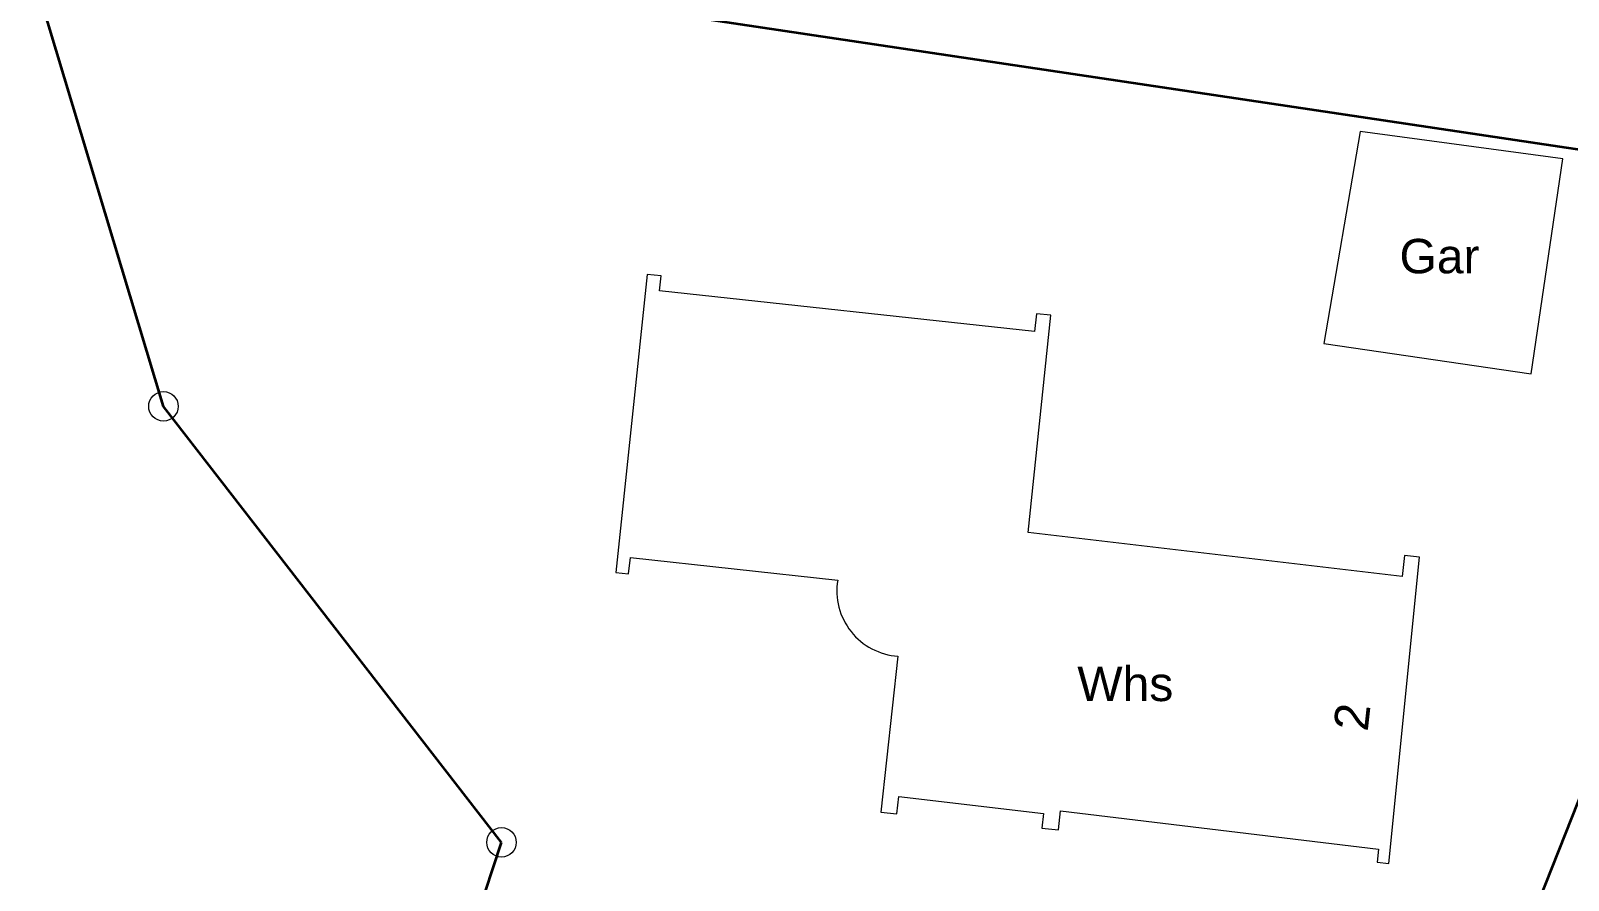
# Model space of a CAD drawing. Header units: metres. Extents: x -154 to 118, y -112 to 159.
# Drawn here: x 0.58 to 47.53, y 43.22 to 69.14 of the extents above; entities that cross this region are included whole.
import ezdxf

# ---------------------------------------------------------------- set-up
doc = ezdxf.new("R2010")
doc.units = ezdxf.units.M
doc.linetypes.add('1600.2028', pattern=[0])
doc.linetypes.add('1600.2505', pattern=[0])
doc.layers.get('0').update_dxf_attribs({"color": 1, "linetype": 'CONTINUOUS'})
for name, color, linetype, lineweight in [('Flurstücke_Grenzpunkte', 255, 'CONTINUOUS', 0), ('Gebäude', 255, 'CONTINUOUS', 0), ('Lagebezeichnungen', 255, 'CONTINUOUS', 0)]:
    doc.layers.add(name, color=color, linetype=linetype, lineweight=lineweight)
doc.styles.add('Gebäudefunktion (nur BW)', font='Arial.ttf')
doc.styles.add('Sonstiger Text_ Bezeichnung - N 7 380', font='Arial.ttf')

# ---------------------------------------------------------------- blocks, each defined once
blk = doc.blocks.new('Grenzpunkt mit Abmarkung (Marke)')
at = {"color": 0, "lineweight": -2}
blk.add_circle((0, 0), 0.5, dxfattribs=at)

msp = doc.modelspace()

# ---------------------------------------------------------------- linework, layer by layer
at = {"layer": 'Flurstücke_Grenzpunkte', "color": 7, "linetype": '1600.2028', "lineweight": 35}
for p, q in [((55.917, 64.303, 0.042), (1.123, 72.492, 0.042)), ((4.634, 57.677, 0.042), (0.582, 71.112, 0.042)), ((14.958, 44.372, 2.696), (4.634, 57.677, 2.696)), ((43.85, 35.565, 7.807), (48.863, 48.208, 7.807)), ((12.847, 37.96, 1.175), (14.958, 44.372, 2.696))]:
    msp.add_line(p, q, dxfattribs=at)
at = {"layer": 'Gebäude', "color": 7, "linetype": '1600.2505', "lineweight": 18}
for p, q in [((41.18, 66.065, 0.042), (40.07, 59.593, 0.042)), ((47.363, 65.234, 0.042), (41.18, 66.065, 0.042)), ((46.402, 58.672, 0.042), (47.363, 65.234, 0.042)), ((19.41, 61.697, 0.042), (18.45, 52.604, 0.042)), ((19.831, 61.657, 0.042), (19.41, 61.697, 0.042)), ((19.781, 61.207, 0.042), (19.831, 61.657, 0.042)), ((31.236, 59.965, 0.042), (19.781, 61.207, 0.042)), ((31.035, 53.823, 0.042), (31.736, 60.455, 0.042)), ((31.296, 60.505, 0.042), (31.236, 59.965, 0.042)), ((31.736, 60.455, 0.042), (31.296, 60.505, 0.042)), ((40.07, 59.593, 0.042), (46.402, 58.672, 0.042)), ((42.46, 52.481, 0.042), (31.035, 53.823, 0.042)), ((18.84, 52.564, 0.042), (18.9, 53.064, 0.042)), ((18.9, 53.064, 0.042), (25.223, 52.373, 0.042)), ((42.53, 53.121, 0.042), (42.46, 52.481, 0.042)), ((42.991, 53.071, 0.042), (42.53, 53.121, 0.042)), ((18.45, 52.604, 0.042), (18.84, 52.564, 0.042)), ((27.064, 50.052, 0.042), (26.543, 45.291, 0.042)), ((27.033, 45.241, 0.042), (27.093, 45.771, 0.042)), ((27.093, 45.771, 0.042), (31.505, 45.25, 0.042)), ((26.543, 45.291, 0.042), (27.033, 45.241, 0.042)), ((31.505, 45.25, 0.042), (31.455, 44.81, 0.042)), ((31.965, 44.75, 0.042), (32.025, 45.33, 0.042)), ((32.025, 45.33, 0.042), (41.739, 44.168, 0.042)), ((31.455, 44.81, 0.042), (31.965, 44.75, 0.042)), ((41.739, 44.168, 0.042), (41.699, 43.768, 0.042)), ((41.699, 43.768, 0.042), (42.05, 43.728, 0.042))]:
    msp.add_line(p, q, dxfattribs=at)
msp.add_arc((27.199, 52.05, 0.042), 2.002, 170.7019, 266.1325, dxfattribs=at)

# ---------------------------------------------------------------- block references
at = {"layer": 'Flurstücke_Grenzpunkte', "color": 7, "lineweight": 18, "xscale": 0.9, "yscale": 0.9, "zscale": 0.9}
for p in [(4.634, 57.677, 0.042), (14.958, 44.372, 2.696)]:
    msp.add_blockref('Grenzpunkt mit Abmarkung (Marke)', p, dxfattribs=at)

# ---------------------------------------------------------------- texts
at = {"layer": 'Gebäude', "color": 7, "lineweight": 18, "char_height": 1.05, "attachment_point": 5, "rotation": 0.0091, "line_spacing_factor": 0.69, "style": 'Gebäudefunktion (nur BW)', "bg_fill": 2}
for s, insert in [('Gar', (43.601, 62.254, 0.042)), ('Whs', (34.006, 49.201, 0.042))]:
    msp.add_mtext(s, dxfattribs=dict(at, insert=insert))
at = {"layer": 'Lagebezeichnungen', "color": 7, "lineweight": 18, "insert": (40.929, 48.199, 0.042), "char_height": 1.05, "attachment_point": 5, "rotation": 83.6553, "line_spacing_factor": 0.69, "style": 'Sonstiger Text_ Bezeichnung - N 7 380', "bg_fill": 2}
msp.add_mtext('2', dxfattribs=at)

# ---------------------------------------------------------------- next in the draw order: linework, layer by layer
at = {"layer": 'Gebäude', "color": 7, "linetype": '1600.2505', "lineweight": 18}
msp.add_line((42.05, 43.728, 0.042), (42.991, 53.071, 0.042), dxfattribs=at)

doc.saveas('drawing.dxf')
